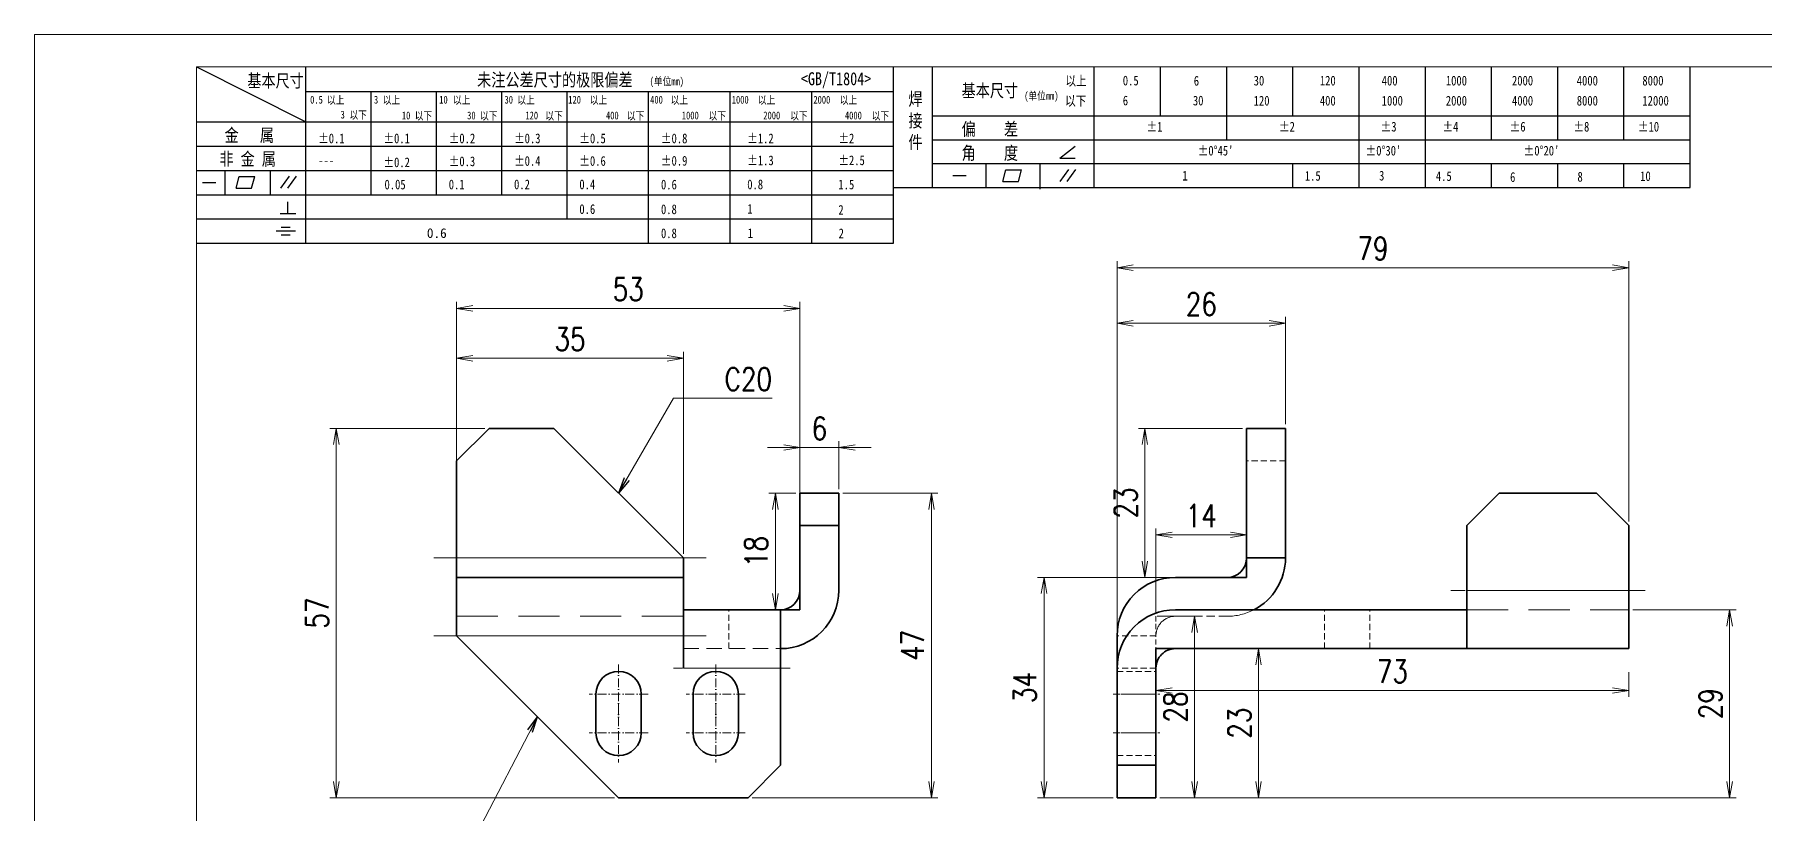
# Model space of a CAD drawing. Header units: millimetres. Extents: x 60129 to 128166, y -62707 to -41155.
# Drawn here: x 60702 to 60969, y -41950.1 to -41829.9 of the extents above; entities that cross this region are included whole.
import ezdxf

# ---------------------------------------------------------------- set-up
doc = ezdxf.new("R2010")
doc.units = ezdxf.units.MM
doc.header["$LTSCALE"] = 0.5
for name, pattern in [('AM_ISO02W050x2', [3.75, 3, -0.75]), ('AM_ISO08W050x2', [9, 6, -0.75, 1.5, -0.75]), ('DASHDOT', [18.5, 12, -3, 0.5, -3]), ('DASHED', [19.05, 12.7, -6.35])]:
    doc.linetypes.add(name, pattern=pattern)
doc.layers.add('DIM', color=3, linetype='Continuous')
doc.layers.add('图\\M+19E79\\M+195B6\\M+18E9A', color=7, linetype='Continuous')
for name, color, linetype, lineweight in [('中心线', 2, 'AM_ISO08W050x2', 18), ('图框', 7, 'Continuous', 18), ('标注线', 3, 'Continuous', 18), ('虚线', 1, 'AM_ISO02W050x2', 18)]:
    doc.layers.add(name, color=color, linetype=linetype, lineweight=lineweight)
doc.layers.add('打印', color=7, linetype='Continuous', lineweight=15, plot=False)
doc.layers.add('打印-禁用', color=7, linetype='Continuous', lineweight=15, plot=False)
doc.styles.add('DIM', font='romans.shx', dxfattribs={"width": 0.8, "bigfont": 'bigfont.shx'})
doc.styles.add('国标', font='simfang.ttf', dxfattribs={"width": 0.8})
doc.dimstyles.new('XR 1-1', dxfattribs={"dimtxt": 3.5, "dimasz": 2.5, "dimexe": 1, "dimexo": 0.625, "dimgap": 1.2, "dimtad": 1, "dimtoh": 1, "dimdsep": 46, "dimtxsty": 'DIM', "dimblk": 'OPEN', "dimcen": 0, "dimclrd": 8, "dimclre": 8, "dimclrt": 2, "dimazin": 2, "dimtfac": 0.5, "dimtmove": 0, "dimatfit": 3, "dimldrblk": 'OPEN', "dimfxl": 0, "dimtolj": 2, "dimlwd": 18, "dimlwe": 18, "dimarcsym": 0})
doc.dimstyles.new('XR 1-1$0', dxfattribs={"dimtxt": 3.5, "dimasz": 2.5, "dimexe": 1, "dimexo": 0.625, "dimgap": 1.2, "dimtad": 1, "dimzin": 9, "dimdsep": 46, "dimtxsty": 'DIM', "dimblk": 'OPEN', "dimcen": 0, "dimclrd": 8, "dimclre": 8, "dimclrt": 2, "dimazin": 2, "dimtfac": 0.5, "dimtmove": 0, "dimatfit": 3, "dimldrblk": 'OPEN', "dimfxl": 0, "dimtolj": 2, "dimlwd": 18, "dimlwe": 18, "dimarcsym": 0})

# ---------------------------------------------------------------- blocks, each defined once
blk = doc.blocks.new('GZDEH零件A3图框V01版')
at = {"layer": '图\\M+19E79\\M+195B6\\M+18E9A', "color": 9}
for p, q in [((2882.49, -1554.46), (2899.37, -1562.92)), ((2899.37, -1581.67), (2899.37, -1554.46)), ((2990.09, -1581.67), (2990.09, -1554.46)), ((2996.09, -1573.08), (2996.09, -1554.46)), ((3021.09, -1561.98), (3021.09, -1554.46)), ((3031.31, -1561.98), (3031.31, -1554.46)), ((3041.53, -1561.98), (3041.53, -1554.46)), ((3051.75, -1561.98), (3051.75, -1554.46)), ((3061.98, -1561.98), (3061.98, -1554.46)), ((3072.2, -1561.98), (3072.2, -1554.46)), ((3082.42, -1561.98), (3082.42, -1554.46)), ((3092.64, -1561.98), (3092.64, -1554.46)), ((3102.86, -1561.98), (3102.86, -1554.46)), ((3113.09, -1573.08), (3113.09, -1554.46)), ((2899.37, -1558.24), (2990.09, -1558.24)), ((2909.45, -1574.17), (2909.45, -1558.24)), ((2919.53, -1574.17), (2919.53, -1558.24)), ((2929.61, -1574.17), (2929.61, -1558.24)), ((2939.69, -1577.92), (2939.69, -1558.24)), ((2952.29, -1581.67), (2952.29, -1558.24)), ((2964.89, -1581.67), (2964.89, -1558.24)), ((2977.49, -1581.67), (2977.49, -1558.24)), ((2996.09, -1561.98), (3113.09, -1561.98)), ((3021.09, -1573.08), (3021.09, -1561.98)), ((3041.53, -1565.68), (3041.53, -1561.98)), ((3061.98, -1573.08), (3061.98, -1561.98)), ((3072.2, -1573.08), (3072.2, -1561.98)), ((3082.42, -1565.68), (3082.42, -1561.98)), ((3092.64, -1565.68), (3092.64, -1561.98)), ((3102.86, -1565.68), (3102.86, -1561.98)), ((2882.49, -1562.92), (2990.09, -1562.92)), ((2882.49, -1566.67), (2990.09, -1566.67)), ((2996.09, -1565.68), (3113.09, -1565.68)), ((3015.75, -1568.51), (3018.15, -1566.66)), ((2996.09, -1569.38), (3113.09, -1569.38)), ((3004.42, -1573.08), (3004.42, -1569.38)), ((3012.75, -1573.08), (3012.75, -1569.38)), ((3015.75, -1568.51), (3018.15, -1568.51)), ((3051.75, -1573.08), (3051.75, -1569.38)), ((3082.42, -1573.08), (3082.42, -1569.48)), ((3092.64, -1573.08), (3092.64, -1569.38)), ((3102.86, -1573.08), (3102.86, -1569.38)), ((2882.49, -1570.42), (2990.09, -1570.42)), ((2883.43, -1572.27), (2885.49, -1572.27)), ((2886.92, -1574.12), (2886.92, -1570.42)), ((2888.59, -1573.16), (2889.07, -1571.37)), ((2889.07, -1571.37), (2891.48, -1571.37)), ((2891, -1573.16), (2891.48, -1571.37)), ((2893.91, -1574.12), (2893.91, -1570.42)), ((2895.52, -1573.16), (2896.85, -1571.3)), ((2896.6, -1573.16), (2897.94, -1571.3)), ((2999.26, -1571.23), (3001.32, -1571.23)), ((3006.97, -1572.12), (3007.45, -1570.33)), ((3006.97, -1572.12), (3009.39, -1572.12)), ((3007.45, -1570.33), (3009.86, -1570.33)), ((3009.39, -1572.12), (3009.86, -1570.33)), ((3015.81, -1572.12), (3017.15, -1570.26)), ((3016.89, -1572.12), (3018.23, -1570.26)), ((2882.49, -1574.17), (2990.09, -1574.17)), ((2888.59, -1573.16), (2891, -1573.16)), ((2896.58, -1577.05), (2896.58, -1575.28)), ((2990.09, -1573.08), (3113.09, -1573.08)), ((3012.75, -1573.33), (3012.75, -1573.08)), ((2882.49, -1577.92), (2990.09, -1577.92)), ((2895.42, -1577.05), (2897.81, -1577.05)), ((2894.79, -1579.77), (2897.77, -1579.77)), ((2895.57, -1579.17), (2896.92, -1579.17)), ((2895.57, -1580.37), (2896.93, -1580.37)), ((2882.49, -1581.67), (2990.09, -1581.67))]:
    blk.add_line(p, q, dxfattribs=at)
at = {"layer": '图框', "linetype": 'Continuous'}
for p, q in [((2882.49, -1554.46), (2882.49, -1832.96)), ((3272.49, -1554.46), (2882.49, -1554.46))]:
    blk.add_line(p, q, dxfattribs=at)
at = {"layer": '打印-禁用', "linetype": 'Continuous'}
for p, q in [((2857.49, -1549.46), (2857.49, -1846.46)), ((3277.49, -1549.46), (2857.49, -1549.46))]:
    blk.add_line(p, q, dxfattribs=at)
at = {"layer": '图\\M+19E79\\M+195B6\\M+18E9A', "color": 9, "style": '国标', "width": 0.8}
for s, height, p in [('基本尺寸', 2, (2890.33, -1557.58)), ('未注公差尺寸的极限偏差', 2, (2925.81, -1557.44)), ('<GB/T1804>', 2, (2975.78, -1557.27)), ('基本尺寸', 2, (3000.6, -1559.1)), ('以上', 1.5, (3016.64, -1557.33)), ('0.5', 1.5, (3025.49, -1557.3)), ('6', 1.5, (3036.45, -1557.34)), ('30', 1.5, (3045.69, -1557.31)), ('120', 1.5, (3055.91, -1557.31)), ('400', 1.5, (3065.46, -1557.31)), ('1000', 1.5, (3075.36, -1557.31)), ('2000', 1.5, (3085.57, -1557.31)), ('4000', 1.5, (3095.57, -1557.31)), ('8000', 1.5, (3105.7, -1557.31)), ('30', 1.2, (2930.04, -1560.11)), ('以下', 1.5, (3016.58, -1560.43)), ('6', 1.5, (3025.49, -1560.38)), ('30', 1.5, (3036.31, -1560.39)), ('120', 1.5, (3045.69, -1560.41)), ('400', 1.5, (3055.91, -1560.41)), ('1000', 1.5, (3065.46, -1560.41)), ('2000', 1.5, (3075.36, -1560.41)), ('4000', 1.5, (3085.57, -1560.41)), ('8000', 1.5, (3095.57, -1560.41)), ('12000', 1.5, (3105.7, -1560.41)), ('金   属', 2, (2886.82, -1565.98)), ('±0.1', 1.5, (2901.27, -1566.23)), ('±0.1', 1.5, (2911.35, -1566.23)), ('±0.2', 1.5, (2921.43, -1566.23)), ('±0.3', 1.5, (2931.51, -1566.23)), ('±0.5', 1.5, (2941.59, -1566.23)), ('±0.8', 1.5, (2954.19, -1566.23)), ('±1.2', 1.5, (2967.51, -1566.23)), ('±2', 1.5, (2981.58, -1566.23)), ('偏    差', 2, (3000.6, -1565.04)), ('±1', 1.5, (3029.16, -1564.42)), ('±2', 1.5, (3049.61, -1564.42)), ('±3', 1.5, (3065.3, -1564.42)), ('±4', 1.5, (3074.85, -1564.42)), ('±6', 1.5, (3085.22, -1564.42)), ('±8', 1.5, (3095.06, -1564.42)), ('±10', 1.5, (3105.02, -1564.42)), ('非 金 属', 2, (2886.02, -1569.65)), ('角    度', 2, (3000.6, -1568.74)), ("±0%%D45'", 1.5, (3037.06, -1568.12)), ("±0%%D30'", 1.5, (3062.98, -1568.12)), ("±0%%D20'", 1.5, (3087.38, -1568.12)), ('---', 1.5, (2901.27, -1569.65)), ('±0.2', 1.5, (2911.35, -1569.92)), ('±0.3', 1.5, (2921.43, -1569.77)), ('±0.4', 1.5, (2931.51, -1569.71)), ('±0.6', 1.5, (2941.59, -1569.71)), ('±0.9', 1.5, (2954.19, -1569.68)), ('±1.3', 1.5, (2967.51, -1569.62)), ('±2.5', 1.5, (2981.58, -1569.61)), ('0.1', 1.5, (2921.43, -1573.34)), ('0.2', 1.5, (2931.51, -1573.33)), ('0.4', 1.5, (2941.59, -1573.33)), ('0.6', 1.5, (2954.19, -1573.35)), ('0.8', 1.5, (2967.51, -1573.33)), ('1.5', 1.5, (2981.58, -1573.34)), ('1', 1.5, (3034.69, -1571.98)), ('1.5', 1.5, (3053.59, -1572.01)), ('3', 1.5, (3065.05, -1571.98)), ('4.5', 1.5, (3073.82, -1572.05)), ('6', 1.5, (3085.28, -1572.19)), ('8', 1.5, (3095.68, -1572.15)), ('10', 1.5, (3105.36, -1572.06)), ('0.6', 1.5, (2941.59, -1577.14)), ('0.8', 1.5, (2954.19, -1577.17)), ('1', 1.5, (2967.51, -1577.12)), ('2', 1.5, (2981.58, -1577.26)), ('0.8', 1.5, (2954.19, -1580.87)), ('1', 1.5, (2967.59, -1580.86)), ('2', 1.5, (2981.62, -1580.89))]:
    blk.add_text(s, height=height, dxfattribs=at).set_placement(p)
at = {"layer": '图\\M+19E79\\M+195B6\\M+18E9A', "color": 9, "lineweight": 15, "style": '国标', "width": 0.8}
for s, p in [('(单位mm)', (2952.44, -1557.27)), ('0.5', (2900.03, -1560.11)), ('以上', (2902.64, -1560.16)), ('3', (2909.88, -1560.11)), ('以上', (2911.25, -1560.16)), ('10', (2919.96, -1560.11)), ('以上', (2922.09, -1560.16)), ('以上', (2932.02, -1560.16)), ('120', (2939.88, -1560.11)), ('以上', (2943.21, -1560.16)), ('400', (2952.52, -1560.11)), ('以上', (2955.68, -1560.16)), ('1000', (2965.12, -1560.11)), ('以上', (2969.16, -1560.16)), ('2000', (2977.72, -1560.11)), ('以上', (2981.8, -1560.16)), ('(单位mm)', (3010.27, -1559.51)), ('3', (2904.73, -1562.41)), ('以下', (2906.1, -1562.46)), ('10', (2914.19, -1562.54)), ('以下', (2916.18, -1562.59)), ('30', (2924.27, -1562.54)), ('以下', (2926.26, -1562.59)), ('120', (2933.26, -1562.54)), ('以下', (2936.34, -1562.59)), ('400', (2945.7, -1562.54)), ('以下', (2948.94, -1562.59)), ('1000', (2957.41, -1562.54)), ('以下', (2961.54, -1562.59)), ('2000', (2969.99, -1562.54)), ('以下', (2974.14, -1562.59)), ('4000', (2982.59, -1562.54)), ('以下', (2986.74, -1562.59))]:
    blk.add_text(s, height=1.2, dxfattribs=at).set_placement(p)
at = {"layer": '图\\M+19E79\\M+195B6\\M+18E9A', "color": 9, "lineweight": 13, "style": '国标'}
blk.add_text('0.6', height=1.5, dxfattribs=at).set_placement((2918.05, -1580.85))
at = {"layer": '图\\M+19E79\\M+195B6\\M+18E9A', "color": 9, "style": '国标'}
for s, insert, char_height, width, attachment_point in [('焊\\P接\\P件', (2992.39, -1558.41), 2, 3.1877, 1), ('0.05', (2911.51, -1573.37), 1.5, 5.1982, 7)]:
    blk.add_mtext(s, dxfattribs=dict(at, insert=insert, char_height=char_height, width=width, attachment_point=attachment_point))
blk = doc.blocks.new('DEH A3')
at = {"layer": '图框'}
blk.add_blockref('GZDEH零件A3图框V01版', (-2857.49, 1846.46), dxfattribs=at)
blk = doc.blocks.new('_Open')
at = {"color": 0, "linetype": 'ByBlock', "lineweight": -2}
for p, q in [((-1, 0.17), (0, 0)), ((-1, -0.17), (0, 0)), ((0, 0), (-1, 0))]:
    blk.add_line(p, q, dxfattribs=at)
blk = doc.blocks.new('*D92')
at = {"layer": 'Defpoints', "color": 0, "transparency": 16777216}
for p in [(60826.13, -41900.65), (60840.43, -41900.65), (60812.13, -41947.65)]:
    blk.add_point(p, dxfattribs=at)
at = {"layer": 'DIM', "color": 8, "lineweight": 18, "transparency": 16777216}
for p, q in [((60826.75, -41900.65), (60841.43, -41900.65)), ((60840.43, -41945.15), (60840.43, -41903.15)), ((60812.75, -41947.65), (60841.43, -41947.65))]:
    blk.add_line(p, q, dxfattribs=at)
at = {"layer": 'DIM', "color": 8, "linetype": 'ByBlock', "lineweight": 18, "transparency": 16777216, "xscale": 2.5, "yscale": 2.5, "zscale": 2.5}
for p, rotation in [((60840.43, -41900.65), 90), ((60840.43, -41947.65), 270)]:
    blk.add_blockref('_Open', p, dxfattribs=dict(at, rotation=rotation))
at = {"layer": 'DIM', "color": 2, "transparency": 16777216, "insert": (60837.48, -41924.15), "char_height": 3.5, "attachment_point": 5, "rotation": 90, "style": 'DIM'}
blk.add_mtext('\\A2;47', dxfattribs=at)
blk = doc.blocks.new('*D93')
at = {"layer": 'Defpoints', "color": 0, "transparency": 16777216}
for p in [(60820.13, -41893.6), (60820.13, -41900.65), (60826.13, -41900.65)]:
    blk.add_point(p, dxfattribs=at)
at = {"layer": 'DIM', "color": 8, "lineweight": 18, "transparency": 16777216}
for p, q in [((60817.63, -41893.6), (60815.13, -41893.6)), ((60820.13, -41900.02), (60820.13, -41892.6)), ((60826.13, -41893.6), (60820.13, -41893.6)), ((60826.13, -41900.02), (60826.13, -41892.6)), ((60828.63, -41893.6), (60831.13, -41893.6))]:
    blk.add_line(p, q, dxfattribs=at)
at = {"layer": 'DIM', "color": 8, "linetype": 'ByBlock', "lineweight": 18, "transparency": 16777216, "xscale": 2.5, "yscale": 2.5, "zscale": 2.5}
blk.add_blockref('_Open', (60820.13, -41893.6), dxfattribs=at)
at = {"layer": 'DIM', "color": 8, "linetype": 'ByBlock', "lineweight": 18, "transparency": 16777216, "xscale": 2.5, "yscale": 2.5, "zscale": 2.5, "rotation": 180}
blk.add_blockref('_Open', (60826.13, -41893.6), dxfattribs=at)
at = {"layer": 'DIM', "color": 2, "transparency": 16777216, "insert": (60823.13, -41890.65), "char_height": 3.5, "attachment_point": 5, "style": 'DIM'}
blk.add_mtext('\\A2;6', dxfattribs=at)
blk = doc.blocks.new('*D94')
at = {"layer": 'Defpoints', "color": 0, "transparency": 16777216}
for p in [(60748.55, -41890.65), (60772.13, -41890.65), (60792.13, -41947.65)]:
    blk.add_point(p, dxfattribs=at)
at = {"layer": 'DIM', "color": 8, "lineweight": 18, "transparency": 16777216}
for p, q in [((60771.5, -41890.65), (60747.55, -41890.65)), ((60748.55, -41945.15), (60748.55, -41893.15)), ((60791.5, -41947.65), (60747.55, -41947.65))]:
    blk.add_line(p, q, dxfattribs=at)
at = {"layer": 'DIM', "color": 8, "linetype": 'ByBlock', "lineweight": 18, "transparency": 16777216, "xscale": 2.5, "yscale": 2.5, "zscale": 2.5}
for p, rotation in [((60748.55, -41890.65), 90), ((60748.55, -41947.65), 270)]:
    blk.add_blockref('_Open', p, dxfattribs=dict(at, rotation=rotation))
at = {"layer": 'DIM', "color": 2, "transparency": 16777216, "insert": (60745.6, -41919.15), "char_height": 3.5, "attachment_point": 5, "rotation": 90, "style": 'DIM'}
blk.add_mtext('\\A2;57', dxfattribs=at)
blk = doc.blocks.new('*D95')
at = {"layer": 'Defpoints', "color": 0, "transparency": 16777216}
for p in [(60895.09, -41874.42), (60895.09, -41890.65), (60869.09, -41922.65)]:
    blk.add_point(p, dxfattribs=at)
at = {"layer": 'DIM', "color": 8, "lineweight": 18, "transparency": 16777216}
for p, q in [((60869.09, -41922.02), (60869.09, -41873.42)), ((60895.09, -41890.02), (60895.09, -41873.42)), ((60871.59, -41874.42), (60892.59, -41874.42))]:
    blk.add_line(p, q, dxfattribs=at)
at = {"layer": 'DIM', "color": 8, "linetype": 'ByBlock', "lineweight": 18, "transparency": 16777216, "xscale": 2.5, "yscale": 2.5, "zscale": 2.5, "rotation": 180}
blk.add_blockref('_Open', (60869.09, -41874.42), dxfattribs=at)
at = {"layer": 'DIM', "color": 8, "linetype": 'ByBlock', "lineweight": 18, "transparency": 16777216, "xscale": 2.5, "yscale": 2.5, "zscale": 2.5}
blk.add_blockref('_Open', (60895.09, -41874.42), dxfattribs=at)
at = {"layer": 'DIM', "color": 2, "transparency": 16777216, "insert": (60882.09, -41871.47), "char_height": 3.5, "attachment_point": 5, "style": 'DIM'}
blk.add_mtext('\\A2;26', dxfattribs=at)
blk = doc.blocks.new('*D96')
at = {"layer": 'Defpoints', "color": 0, "transparency": 16777216}
for p in [(60948.09, -41865.84), (60948.09, -41905.65), (60869.09, -41922.65)]:
    blk.add_point(p, dxfattribs=at)
at = {"layer": 'DIM', "color": 8, "lineweight": 18, "transparency": 16777216}
for p, q in [((60869.09, -41922.02), (60869.09, -41864.84)), ((60948.09, -41905.02), (60948.09, -41864.84)), ((60871.59, -41865.84), (60945.59, -41865.84))]:
    blk.add_line(p, q, dxfattribs=at)
at = {"layer": 'DIM', "color": 8, "linetype": 'ByBlock', "lineweight": 18, "transparency": 16777216, "xscale": 2.5, "yscale": 2.5, "zscale": 2.5, "rotation": 180}
blk.add_blockref('_Open', (60869.09, -41865.84), dxfattribs=at)
at = {"layer": 'DIM', "color": 8, "linetype": 'ByBlock', "lineweight": 18, "transparency": 16777216, "xscale": 2.5, "yscale": 2.5, "zscale": 2.5}
blk.add_blockref('_Open', (60948.09, -41865.84), dxfattribs=at)
at = {"layer": 'DIM', "color": 2, "transparency": 16777216, "insert": (60908.59, -41862.89), "char_height": 3.5, "attachment_point": 5, "style": 'DIM'}
blk.add_mtext('\\A2;79', dxfattribs=at)
blk = doc.blocks.new('*D97')
at = {"layer": 'Defpoints', "color": 0, "transparency": 16777216}
for p in [(60948.09, -41918.65), (60963.65, -41918.65), (60875.09, -41947.65)]:
    blk.add_point(p, dxfattribs=at)
at = {"layer": 'DIM', "color": 8, "lineweight": 18, "transparency": 16777216}
for p, q in [((60948.71, -41918.65), (60964.65, -41918.65)), ((60963.65, -41945.15), (60963.65, -41921.15)), ((60875.71, -41947.65), (60964.65, -41947.65))]:
    blk.add_line(p, q, dxfattribs=at)
at = {"layer": 'DIM', "color": 8, "linetype": 'ByBlock', "lineweight": 18, "transparency": 16777216, "xscale": 2.5, "yscale": 2.5, "zscale": 2.5}
for p, rotation in [((60963.65, -41918.65), 90), ((60963.65, -41947.65), 270)]:
    blk.add_blockref('_Open', p, dxfattribs=dict(at, rotation=rotation))
at = {"layer": 'DIM', "color": 2, "transparency": 16777216, "insert": (60960.7, -41933.15), "char_height": 3.5, "attachment_point": 5, "rotation": 90, "style": 'DIM'}
blk.add_mtext('\\A2;29', dxfattribs=at)
blk = doc.blocks.new('*D98')
at = {"layer": 'Defpoints', "color": 0, "transparency": 16777216}
for p in [(60857.81, -41913.65), (60878.09, -41913.65), (60869.09, -41947.65)]:
    blk.add_point(p, dxfattribs=at)
at = {"layer": 'DIM', "color": 8, "lineweight": 18, "transparency": 16777216}
for p, q in [((60877.46, -41913.65), (60856.81, -41913.65)), ((60857.81, -41945.15), (60857.81, -41916.15)), ((60868.46, -41947.65), (60856.81, -41947.65))]:
    blk.add_line(p, q, dxfattribs=at)
at = {"layer": 'DIM', "color": 8, "linetype": 'ByBlock', "lineweight": 18, "transparency": 16777216, "xscale": 2.5, "yscale": 2.5, "zscale": 2.5}
for p, rotation in [((60857.81, -41913.65), 90), ((60857.81, -41947.65), 270)]:
    blk.add_blockref('_Open', p, dxfattribs=dict(at, rotation=rotation))
at = {"layer": 'DIM', "color": 2, "transparency": 16777216, "insert": (60854.86, -41930.65), "char_height": 3.5, "attachment_point": 5, "rotation": 90, "style": 'DIM'}
blk.add_mtext('\\A2;34', dxfattribs=at)
blk = doc.blocks.new('*D99')
at = {"layer": 'Defpoints', "color": 0, "transparency": 16777216}
for p in [(60802.13, -41879.83), (60767.13, -41895.65), (60802.13, -41910.65)]:
    blk.add_point(p, dxfattribs=at)
at = {"layer": 'DIM', "color": 8, "lineweight": 18, "transparency": 16777216}
for p, q in [((60767.13, -41895.02), (60767.13, -41878.83)), ((60802.13, -41910.02), (60802.13, -41878.83)), ((60769.63, -41879.83), (60799.63, -41879.83))]:
    blk.add_line(p, q, dxfattribs=at)
at = {"layer": 'DIM', "color": 8, "linetype": 'ByBlock', "lineweight": 18, "transparency": 16777216, "xscale": 2.5, "yscale": 2.5, "zscale": 2.5, "rotation": 180}
blk.add_blockref('_Open', (60767.13, -41879.83), dxfattribs=at)
at = {"layer": 'DIM', "color": 8, "linetype": 'ByBlock', "lineweight": 18, "transparency": 16777216, "xscale": 2.5, "yscale": 2.5, "zscale": 2.5}
blk.add_blockref('_Open', (60802.13, -41879.83), dxfattribs=at)
at = {"layer": 'DIM', "color": 2, "transparency": 16777216, "insert": (60784.63, -41876.88), "char_height": 3.5, "attachment_point": 5, "style": 'DIM'}
blk.add_mtext('\\A2;35', dxfattribs=at)
blk = doc.blocks.new('*D102')
at = {"layer": 'Defpoints', "color": 0, "transparency": 16777216}
for p in [(60875.09, -41919.65), (60875.09, -41947.65), (60881.06, -41947.65)]:
    blk.add_point(p, dxfattribs=at)
at = {"layer": '标注线', "color": 8, "lineweight": 18, "transparency": 16777216}
for p, q in [((60875.71, -41919.65), (60882.06, -41919.65)), ((60881.06, -41922.15), (60881.06, -41945.15)), ((60875.71, -41947.65), (60882.06, -41947.65))]:
    blk.add_line(p, q, dxfattribs=at)
at = {"layer": '标注线', "color": 8, "lineweight": 18, "transparency": 16777216, "xscale": 2.5, "yscale": 2.5, "zscale": 2.5}
for p, rotation in [((60881.06, -41919.65), 90), ((60881.06, -41947.65), 270)]:
    blk.add_blockref('_Open', p, dxfattribs=dict(at, rotation=rotation))
at = {"layer": '标注线', "color": 2, "transparency": 16777216, "insert": (60878.11, -41933.65), "char_height": 3.5, "attachment_point": 5, "rotation": 90, "style": 'DIM'}
blk.add_mtext('\\A2;28', dxfattribs=at)
blk = doc.blocks.new('*D103')
at = {"layer": 'Defpoints', "color": 0, "transparency": 16777216}
for p in [(60875.09, -41907.08), (60889.09, -41913.65), (60875.09, -41919.65)]:
    blk.add_point(p, dxfattribs=at)
at = {"layer": '标注线', "color": 8, "lineweight": 18, "transparency": 16777216}
for p, q in [((60875.09, -41919.02), (60875.09, -41906.08)), ((60886.59, -41907.08), (60877.59, -41907.08)), ((60889.09, -41913.02), (60889.09, -41906.08))]:
    blk.add_line(p, q, dxfattribs=at)
at = {"layer": '标注线', "color": 8, "lineweight": 18, "transparency": 16777216, "xscale": 2.5, "yscale": 2.5, "zscale": 2.5, "rotation": 180}
blk.add_blockref('_Open', (60875.09, -41907.08), dxfattribs=at)
at = {"layer": '标注线', "color": 8, "lineweight": 18, "transparency": 16777216, "xscale": 2.5, "yscale": 2.5, "zscale": 2.5}
blk.add_blockref('_Open', (60889.09, -41907.08), dxfattribs=at)
at = {"layer": '标注线', "color": 2, "transparency": 16777216, "insert": (60882.09, -41904.13), "char_height": 3.5, "attachment_point": 5, "style": 'DIM'}
blk.add_mtext('\\A2;14', dxfattribs=at)
blk = doc.blocks.new('*D104')
at = {"layer": 'Defpoints', "color": 0, "transparency": 16777216}
for p in [(60873.37, -41890.65), (60889.09, -41890.65), (60886.09, -41913.65)]:
    blk.add_point(p, dxfattribs=at)
at = {"layer": '标注线', "color": 8, "lineweight": 18, "transparency": 16777216}
for p, q in [((60888.46, -41890.65), (60872.37, -41890.65)), ((60873.37, -41911.15), (60873.37, -41893.15)), ((60885.46, -41913.65), (60872.37, -41913.65))]:
    blk.add_line(p, q, dxfattribs=at)
at = {"layer": '标注线', "color": 8, "lineweight": 18, "transparency": 16777216, "xscale": 2.5, "yscale": 2.5, "zscale": 2.5}
for p, rotation in [((60873.37, -41890.65), 90), ((60873.37, -41913.65), 270)]:
    blk.add_blockref('_Open', p, dxfattribs=dict(at, rotation=rotation))
at = {"layer": '标注线', "color": 2, "transparency": 16777216, "insert": (60870.42, -41902.15), "char_height": 3.5, "attachment_point": 5, "rotation": 90, "style": 'DIM'}
blk.add_mtext('\\A2;23', dxfattribs=at)
blk = doc.blocks.new('*D108')
at = {"layer": 'Defpoints', "color": 0, "transparency": 16777216}
for p in [(60875.09, -41924.65), (60875.09, -41947.65), (60890.93, -41947.65)]:
    blk.add_point(p, dxfattribs=at)
at = {"layer": '标注线', "color": 8, "lineweight": 18, "transparency": 16777216}
for p, q in [((60875.71, -41924.65), (60891.93, -41924.65)), ((60890.93, -41927.15), (60890.93, -41945.15)), ((60875.71, -41947.65), (60891.93, -41947.65))]:
    blk.add_line(p, q, dxfattribs=at)
at = {"layer": '标注线', "color": 8, "lineweight": 18, "transparency": 16777216, "xscale": 2.5, "yscale": 2.5, "zscale": 2.5}
for p, rotation in [((60890.93, -41924.65), 90), ((60890.93, -41947.65), 270)]:
    blk.add_blockref('_Open', p, dxfattribs=dict(at, rotation=rotation))
at = {"layer": '标注线', "color": 2, "transparency": 16777216, "insert": (60887.98, -41936.15), "char_height": 3.5, "attachment_point": 5, "rotation": 90, "style": 'DIM'}
blk.add_mtext('\\A2;23', dxfattribs=at)
blk = doc.blocks.new('*D109')
at = {"layer": 'Defpoints', "color": 0, "transparency": 16777216}
for p in [(60875.09, -41927.65), (60948.09, -41927.65), (60948.09, -41931.1)]:
    blk.add_point(p, dxfattribs=at)
at = {"layer": '标注线', "color": 8, "lineweight": 18, "transparency": 16777216}
for p, q in [((60875.09, -41928.27), (60875.09, -41932.1)), ((60948.09, -41928.27), (60948.09, -41932.1)), ((60877.59, -41931.1), (60945.59, -41931.1))]:
    blk.add_line(p, q, dxfattribs=at)
at = {"layer": '标注线', "color": 8, "lineweight": 18, "transparency": 16777216, "xscale": 2.5, "yscale": 2.5, "zscale": 2.5, "rotation": 180}
blk.add_blockref('_Open', (60875.09, -41931.1), dxfattribs=at)
at = {"layer": '标注线', "color": 8, "lineweight": 18, "transparency": 16777216, "xscale": 2.5, "yscale": 2.5, "zscale": 2.5}
blk.add_blockref('_Open', (60948.09, -41931.1), dxfattribs=at)
at = {"layer": '标注线', "color": 2, "transparency": 16777216, "insert": (60911.59, -41928.15), "char_height": 3.5, "attachment_point": 5, "style": 'DIM'}
blk.add_mtext('\\A2;73', dxfattribs=at)
blk = doc.blocks.new('*D110')
at = {"layer": 'Defpoints', "color": 0, "transparency": 16777216}
for p in [(60816.33, -41900.65), (60820.13, -41900.65), (60820.13, -41918.65)]:
    blk.add_point(p, dxfattribs=at)
at = {"layer": '标注线', "color": 8, "lineweight": 18, "transparency": 16777216}
for p, q in [((60819.5, -41900.65), (60815.33, -41900.65)), ((60816.33, -41916.15), (60816.33, -41903.15)), ((60819.5, -41918.65), (60815.33, -41918.65))]:
    blk.add_line(p, q, dxfattribs=at)
at = {"layer": '标注线', "color": 8, "lineweight": 18, "transparency": 16777216, "xscale": 2.5, "yscale": 2.5, "zscale": 2.5}
for p, rotation in [((60816.33, -41900.65), 90), ((60816.33, -41918.65), 270)]:
    blk.add_blockref('_Open', p, dxfattribs=dict(at, rotation=rotation))
at = {"layer": '标注线', "color": 2, "transparency": 16777216, "insert": (60813.38, -41909.65), "char_height": 3.5, "attachment_point": 5, "rotation": 90, "style": 'DIM'}
blk.add_mtext('\\A2;18', dxfattribs=at)
blk = doc.blocks.new('*D111')
at = {"layer": 'Defpoints', "color": 0, "transparency": 16777216}
for p in [(60767.13, -41872.12), (60767.13, -41918.65), (60820.13, -41918.65)]:
    blk.add_point(p, dxfattribs=at)
at = {"layer": '标注线', "color": 8, "lineweight": 18, "transparency": 16777216}
for p, q in [((60767.13, -41918.02), (60767.13, -41871.12)), ((60817.63, -41872.12), (60769.63, -41872.12)), ((60820.13, -41918.02), (60820.13, -41871.12))]:
    blk.add_line(p, q, dxfattribs=at)
at = {"layer": '标注线', "color": 8, "lineweight": 18, "transparency": 16777216, "xscale": 2.5, "yscale": 2.5, "zscale": 2.5, "rotation": 180}
blk.add_blockref('_Open', (60767.13, -41872.12), dxfattribs=at)
at = {"layer": '标注线', "color": 8, "lineweight": 18, "transparency": 16777216, "xscale": 2.5, "yscale": 2.5, "zscale": 2.5}
blk.add_blockref('_Open', (60820.13, -41872.12), dxfattribs=at)
at = {"layer": '标注线', "color": 2, "transparency": 16777216, "insert": (60793.63, -41869.17), "char_height": 3.5, "attachment_point": 5, "style": 'DIM'}
blk.add_mtext('\\A2;53', dxfattribs=at)

msp = doc.modelspace()

# ---------------------------------------------------------------- linework, layer by layer
at = {"color": 7, "lineweight": 35, "ltscale": 0.176777}
for p, q in [((60772.129, -41890.647), (60767.129, -41895.647)), ((60923.088, -41905.647), (60928.088, -41900.647)), ((60943.088, -41900.647), (60948.088, -41905.647)), ((60817.129, -41942.647), (60812.129, -41947.647))]:
    msp.add_line(p, q, dxfattribs=at)
at = {"color": 7, "lineweight": 35, "ltscale": 0.25}
for p, q in [((60772.129, -41890.647), (60782.129, -41890.647)), ((60820.129, -41905.647), (60820.129, -41918.647)), ((60826.129, -41905.647), (60826.129, -41915.647)), ((60923.088, -41905.647), (60923.088, -41915.647)), ((60948.088, -41905.647), (60948.088, -41915.647))]:
    msp.add_line(p, q, dxfattribs=at)
at = {"color": 7, "lineweight": 35}
for p, q in [((60782.129, -41890.647), (60802.129, -41910.647)), ((60889.088, -41890.647), (60889.088, -41913.647)), ((60895.088, -41890.647), (60895.088, -41910.647)), ((60767.129, -41913.647), (60802.129, -41913.647)), ((60878.088, -41918.647), (60923.088, -41918.647)), ((60767.129, -41922.647), (60792.129, -41947.647)), ((60875.088, -41924.647), (60923.088, -41924.647)), ((60923.088, -41924.647), (60948.088, -41924.647)), ((60792.129, -41947.647), (60812.129, -41947.647))]:
    msp.add_line(p, q, dxfattribs=at)
at = {"color": 7, "lineweight": 35, "ltscale": 0.15}
for p, q in [((60895.088, -41890.647), (60889.088, -41890.647)), ((60826.129, -41900.647), (60820.129, -41900.647)), ((60826.129, -41905.647), (60820.129, -41905.647)), ((60895.088, -41910.647), (60889.088, -41910.647)), ((60788.629, -41931.647), (60788.629, -41937.647)), ((60795.629, -41931.647), (60795.629, -41937.647)), ((60803.629, -41931.647), (60803.629, -41937.647)), ((60810.629, -41931.647), (60810.629, -41937.647)), ((60875.088, -41942.647), (60869.088, -41942.647)), ((60875.088, -41947.647), (60869.088, -41947.647))]:
    msp.add_line(p, q, dxfattribs=at)
at = {"color": 7, "lineweight": 35, "ltscale": 0.375}
for p, q in [((60767.129, -41910.647), (60767.129, -41895.647)), ((60943.088, -41900.647), (60928.088, -41900.647)), ((60802.129, -41918.647), (60820.129, -41918.647)), ((60875.088, -41942.647), (60875.088, -41924.647)), ((60817.129, -41942.647), (60817.129, -41927.647)), ((60869.088, -41942.647), (60869.088, -41927.647))]:
    msp.add_line(p, q, dxfattribs=at)
at = {"color": 7, "lineweight": 35, "ltscale": 0.125}
for p, q in [((60820.129, -41905.647), (60820.129, -41900.647)), ((60826.129, -41905.647), (60826.129, -41900.647)), ((60802.129, -41922.647), (60802.129, -41927.647)), ((60869.088, -41922.647), (60869.088, -41927.647)), ((60869.088, -41942.647), (60869.088, -41947.647)), ((60875.088, -41942.647), (60875.088, -41947.647))]:
    msp.add_line(p, q, dxfattribs=at)
at = {"color": 7, "lineweight": 35, "ltscale": 0.075}
for p, q in [((60767.129, -41913.647), (60767.129, -41910.647)), ((60802.129, -41913.647), (60802.129, -41910.647))]:
    msp.add_line(p, q, dxfattribs=at)
at = {"color": 7, "lineweight": 13}
for p, q in [((60767.129, -41910.647), (60802.129, -41910.647)), ((60923.088, -41915.647), (60948.088, -41915.647)), ((60767.129, -41922.647), (60802.129, -41922.647))]:
    msp.add_line(p, q, dxfattribs=at)
at = {"color": 7, "lineweight": 35, "ltscale": 0.225}
for p, q in [((60767.129, -41922.647), (60767.129, -41913.647)), ((60802.129, -41913.647), (60802.129, -41922.647)), ((60923.088, -41915.647), (60923.088, -41924.647)), ((60948.088, -41915.647), (60948.088, -41924.647)), ((60817.129, -41927.647), (60817.129, -41918.647))]:
    msp.add_line(p, q, dxfattribs=at)
at = {"color": 7, "lineweight": 35, "ltscale": 0.2}
msp.add_line((60889.088, -41913.647), (60878.088, -41913.647), dxfattribs=at)
at = {"color": 7, "lineweight": 13, "ltscale": 0.375}
msp.add_line((60802.129, -41927.647), (60817.129, -41927.647), dxfattribs=at)
at = {"color": 7, "lineweight": 35}
for centre, radius, start, end in [((60886.088, -41910.647), 3, 270, 0), ((60886.088, -41910.647), 9, 297.26589, 0), ((60817.129, -41915.647), 3, 270, 0), ((60817.129, -41915.647), 9, 270, 0), ((60878.088, -41922.647), 9, 90, 180.00001), ((60878.088, -41927.647), 9, 90, 180.00001), ((60878.088, -41927.647), 3, 90, 180.00001), ((60792.129, -41931.647), 3.5, 0, 180), ((60807.129, -41931.647), 3.5, 0, 180), ((60792.129, -41937.647), 3.5, 180, 0), ((60807.129, -41937.647), 3.5, 180, 0)]:
    msp.add_arc(centre, radius, start, end, dxfattribs=at)
at = {"layer": '中心线', "linetype": 'DASHDOT', "lineweight": 13}
for p, q in [((60763.629, -41910.647), (60805.629, -41910.647)), ((60950.588, -41915.647), (60920.587, -41915.647)), ((60805.629, -41922.647), (60763.628, -41922.647))]:
    msp.add_line(p, q, dxfattribs=at)
at = {"layer": '中心线', "linetype": 'DASHDOT', "lineweight": 13, "ltscale": 0.227501}
for p, q in [((60792.129, -41927.097), (60792.129, -41936.197)), ((60807.129, -41927.097), (60807.129, -41936.197)), ((60792.129, -41933.097), (60792.129, -41942.197)), ((60807.129, -41933.097), (60807.129, -41942.197))]:
    msp.add_line(p, q, dxfattribs=at)
at = {"layer": '中心线', "linetype": 'DASHDOT', "lineweight": 13, "ltscale": 0.450015}
msp.add_line((60818.629, -41927.647), (60800.628, -41927.647), dxfattribs=at)
at = {"layer": '中心线', "linetype": 'DASHDOT', "lineweight": 13, "ltscale": 0.227499}
for p, q in [((60796.679, -41931.647), (60787.579, -41931.647)), ((60811.679, -41931.647), (60802.579, -41931.647)), ((60796.679, -41937.647), (60787.579, -41937.647)), ((60811.679, -41937.647), (60802.579, -41937.647))]:
    msp.add_line(p, q, dxfattribs=at)
at = {"layer": '中心线', "linetype": 'DASHDOT', "lineweight": 13, "ltscale": 0.18}
for p, q in [((60868.488, -41931.647), (60875.688, -41931.647)), ((60868.488, -41937.647), (60875.688, -41937.647))]:
    msp.add_line(p, q, dxfattribs=at)
at = {"layer": '打印'}
msp.add_lwpolyline([(60701.971, -41829.865), (61121.971, -41829.865), (61121.971, -42126.865), (60701.971, -42126.865)], close=True, dxfattribs=at)
at = {"layer": '虚线', "linetype": 'DASHED', "lineweight": 13, "ltscale": 0.15}
for p, q in [((60895.088, -41895.647), (60889.088, -41895.647)), ((60826.129, -41905.647), (60820.129, -41905.647)), ((60809.129, -41924.647), (60809.129, -41918.647)), ((60901.088, -41924.647), (60901.088, -41918.647)), ((60908.088, -41924.647), (60908.088, -41918.647)), ((60875.088, -41922.647), (60869.088, -41922.647)), ((60875.088, -41927.647), (60869.088, -41927.647)), ((60869.088, -41928.147), (60875.088, -41928.147)), ((60869.088, -41928.147), (60875.088, -41928.147)), ((60875.088, -41931.647), (60869.088, -41931.647)), ((60875.088, -41931.647), (60869.088, -41931.647)), ((60875.088, -41931.647), (60869.088, -41931.647)), ((60875.088, -41931.647), (60869.088, -41931.647)), ((60875.088, -41937.647), (60869.088, -41937.647)), ((60875.088, -41937.647), (60869.088, -41937.647)), ((60875.088, -41937.647), (60869.088, -41937.647)), ((60875.088, -41937.647), (60869.088, -41937.647)), ((60869.088, -41941.147), (60875.088, -41941.147)), ((60869.088, -41941.147), (60875.088, -41941.147))]:
    msp.add_line(p, q, dxfattribs=at)
at = {"layer": '虚线', "linetype": 'DASHED', "lineweight": 13}
for p, q in [((60767.129, -41910.647), (60802.129, -41910.647)), ((60923.088, -41915.647), (60948.088, -41915.647)), ((60923.088, -41918.647), (60948.088, -41918.647)), ((60767.129, -41919.647), (60802.129, -41919.647)), ((60767.129, -41922.647), (60802.129, -41922.647))]:
    msp.add_line(p, q, dxfattribs=at)
at = {"layer": '虚线', "linetype": 'DASHED', "lineweight": 13, "ltscale": 0.225}
msp.add_line((60802.129, -41918.647), (60802.129, -41927.647), dxfattribs=at)
at = {"layer": '虚线', "linetype": 'DASHED', "lineweight": 13, "ltscale": 0.125}
msp.add_line((60875.088, -41919.647), (60875.088, -41927.647), dxfattribs=at)
at = {"layer": '虚线', "linetype": 'DASHED', "lineweight": 13, "ltscale": 0.2}
msp.add_line((60886.088, -41919.647), (60875.088, -41919.647), dxfattribs=at)
at = {"layer": '虚线', "linetype": 'DASHED', "lineweight": 13, "ltscale": 0.375}
for p, q in [((60802.129, -41924.647), (60817.129, -41924.647)), ((60802.129, -41927.647), (60817.129, -41927.647))]:
    msp.add_line(p, q, dxfattribs=at)
at = {"layer": '虚线', "linetype": 'DASHED', "lineweight": 13}
for centre, radius, start, end in [((60886.088, -41910.647), 9, 270, 297.26589), ((60878.088, -41922.647), 3, 90, 180.00001)]:
    msp.add_arc(centre, radius, start, end, dxfattribs=at)

# ---------------------------------------------------------------- block references
at = {"layer": '图框'}
msp.add_blockref('DEH A3', (60701.971, -42126.865), dxfattribs=at)

# ---------------------------------------------------------------- texts
at = {"layer": 'DIM', "color": 2, "insert": (60808.499, -41884.807), "char_height": 3.5, "width": 1.08897, "attachment_point": 7, "style": 'DIM'}
msp.add_mtext('{\\Fromans,bigfont|c134;C20}', dxfattribs=at)

# ---------------------------------------------------------------- dimensions: what is measured, and where the dimension line sits
at = {"layer": 'DIM'}
for base, p1, p2, picture, middle in [((60948.088, -41865.835), (60869.088, -41922.647), (60948.088, -41905.647), '*D96', (60908.588, -41862.885)), ((60895.088, -41874.416), (60869.088, -41922.647), (60895.088, -41890.647), '*D95', (60882.088, -41871.466)), ((60802.129, -41879.832), (60767.129, -41895.647), (60802.129, -41910.647), '*D99', (60784.629, -41876.882)), ((60820.129, -41893.604), (60826.129, -41900.647), (60820.129, -41900.647), '*D93', (60823.129, -41890.654))]:
    dim = msp.add_linear_dim(base=base, p1=p1, p2=p2, dimstyle='XR 1-1$0', dxfattribs=at)
    dim.commit()
    dim.dimension.update_dxf_attribs({"geometry": picture, "text_midpoint": middle})
for base, p1, p2, picture, middle in [((60748.546, -41890.647), (60792.129, -41947.647), (60772.129, -41890.647), '*D94', (60745.596, -41919.147)), ((60840.432, -41900.647), (60812.129, -41947.647), (60826.129, -41900.647), '*D92', (60837.482, -41924.147)), ((60857.807, -41913.647), (60869.088, -41947.647), (60878.088, -41913.647), '*D98', (60854.857, -41930.647)), ((60963.651, -41918.647), (60875.088, -41947.647), (60948.088, -41918.647), '*D97', (60960.701, -41933.147))]:
    dim = msp.add_linear_dim(base=base, p1=p1, p2=p2, angle=90, dimstyle='XR 1-1$0', dxfattribs=at)
    dim.commit()
    dim.dimension.update_dxf_attribs({"geometry": picture, "text_midpoint": middle})
at = {"layer": '标注线'}
for base, p1, p2, picture, middle in [((60767.129, -41872.119), (60820.129, -41918.647), (60767.129, -41918.647), '*D111', (60793.629, -41869.169)), ((60875.088, -41907.077), (60889.088, -41913.647), (60875.088, -41919.647), '*D103', (60882.088, -41904.127)), ((60948.088, -41931.105), (60875.088, -41927.647), (60948.088, -41927.647), '*D109', (60911.588, -41928.155))]:
    dim = msp.add_linear_dim(base=base, p1=p1, p2=p2, dimstyle='XR 1-1$0', dxfattribs=at)
    dim.commit()
    dim.dimension.update_dxf_attribs({"geometry": picture, "text_midpoint": middle})
for base, p1, p2, picture, middle in [((60873.366, -41890.647), (60886.088, -41913.647), (60889.088, -41890.647), '*D104', (60870.416, -41902.147)), ((60816.332, -41900.647), (60820.129, -41918.647), (60820.129, -41900.647), '*D110', (60813.382, -41909.647)), ((60881.057, -41947.647), (60875.088, -41919.647), (60875.088, -41947.647), '*D102', (60878.107, -41933.647)), ((60890.928, -41947.647), (60875.088, -41924.647), (60875.088, -41947.647), '*D108', (60887.978, -41936.147))]:
    dim = msp.add_linear_dim(base=base, p1=p1, p2=p2, angle=90, dimstyle='XR 1-1$0', dxfattribs=at)
    dim.commit()
    dim.dimension.update_dxf_attribs({"geometry": picture, "text_midpoint": middle})

# ---------------------------------------------------------------- leaders
at = {"layer": 'DIM', "annotation_type": 0, "has_hookline": 1, "text_width": 7.333}
for points, hookline_direction in [([(60792.129, -41900.647), (60800.581, -41886.007), (60807.299, -41886.007)], 0), ([(60779.629, -41935.147), (60770.177, -41953.282), (60768.681, -41956.978), (60766.181, -41956.978)], 1)]:
    msp.add_leader(points, dimstyle='XR 1-1', override={"dimgap": 1.2, "dimtad": 1}, dxfattribs=dict(at, hookline_direction=hookline_direction))

doc.saveas('drawing.dxf')
